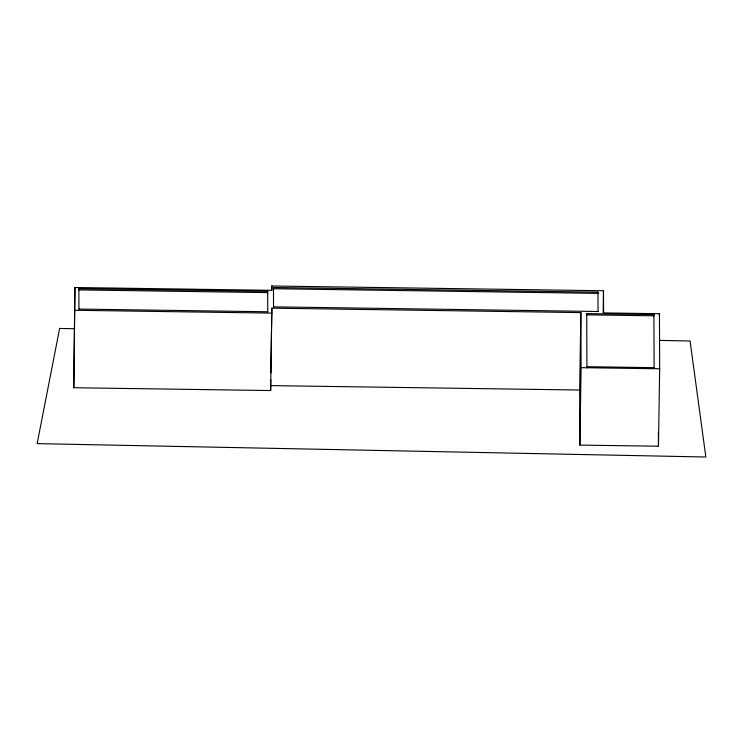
<?xml version="1.0" encoding="UTF-8"?>
<svg xmlns="http://www.w3.org/2000/svg" width="743" height="743" viewBox="0 0 743 743"><rect width="100%" height="100%" fill="white"/><g stroke="black" fill="none" stroke-linecap="round" stroke-linejoin="round"><path stroke-width="1.11" d="M271.762 285.99L271.78 290.337L74.922 287.513L73.798 387.725L270.656 390.549L271.845 308.159L580.868 312.589L581.091 367.655L579.874 445.094L658.456 446.218L659.673 368.779L659.45 313.713L603.585 312.914L603.492 290.745L271.762 285.99L271.687 290.615M73.798 387.725L74.922 287.513M78.879 288.674L78.86 289.909L267.666 292.612L267.684 291.377L78.879 288.674L78.934 309.162M270.656 390.549L270.721 379.822M270.833 372.893L271.483 331.276M271.557 326.651L271.845 308.159M273.47 287.495L273.452 288.73L597.957 293.374L597.976 292.148L273.47 287.495L273.526 306.952M579.874 445.094L579.651 390.029L580.868 312.589M586.719 313.611L586.701 314.846L653.886 315.812L653.905 314.577L586.719 313.611L586.924 367.934M603.149 312.701L603.492 290.745M659.413 316.026L659.45 313.713M273.545 306.85L598.059 311.503M78.962 309.06L267.768 311.772M75.015 310.286L271.873 313.1M586.942 366.698L654.128 367.664M581.091 367.655L659.673 368.779M270.628 385.608L579.651 390.029M74.699 328.75L59.626 328.452L37.15 443.617L705.85 457.01L690.071 340.991L659.942 340.396M658.4 432.454L658.456 446.218M653.905 314.577L654.1 367.739M597.976 292.148L598.031 311.596M267.684 291.377L267.74 311.874"/></g></svg>
